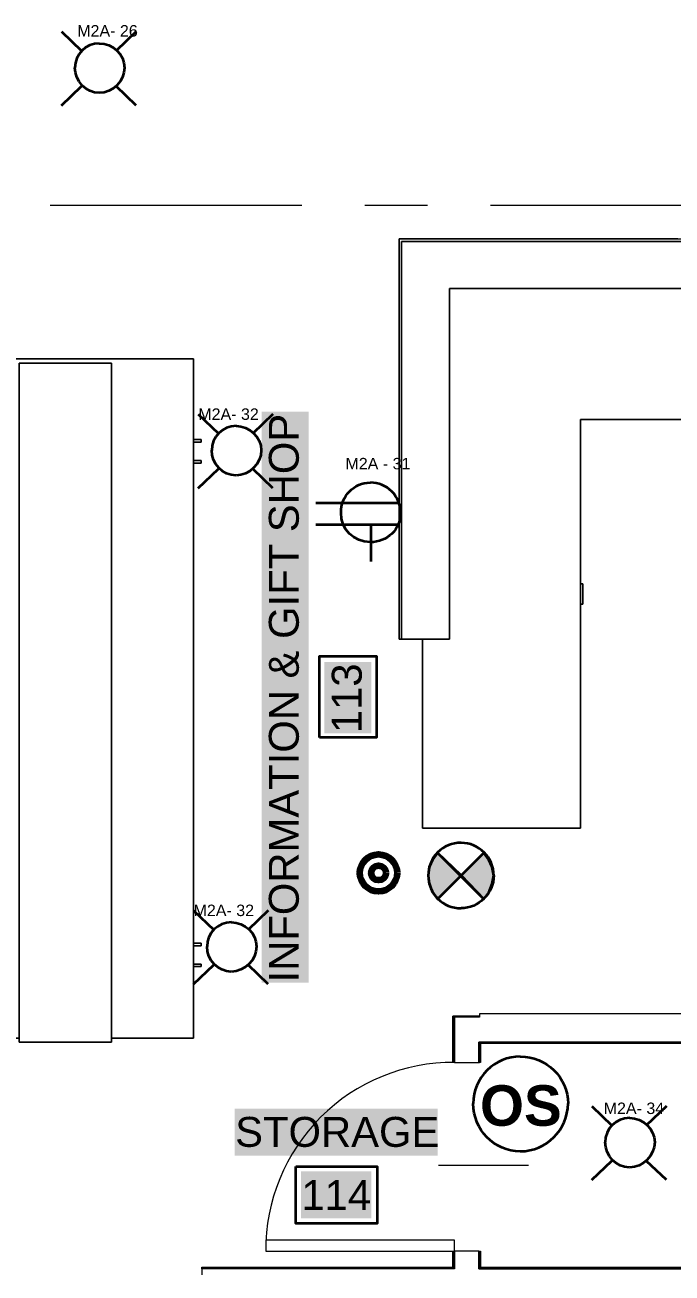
# Model space of a CAD drawing. Header units: millimetres. Extents: x 0.7 to 36.3, y 0.6 to 47.9.
# Drawn here: x 21.134 to 22.42, y 7.113 to 9.591 of the extents above; entities that cross this region are included whole.
import ezdxf

# ---------------------------------------------------------------- set-up
doc = ezdxf.new("R2010")
doc.units = ezdxf.units.MM
doc.header["$LTSCALE"] = 0.007
doc.linetypes.add('DASHEDX2', pattern=[38.1, 25.4, -12.7])
doc.linetypes.add('HIDDEN', pattern=[9.525, 6.35, -3.175])
doc.layers.add('Dotted', color=1, linetype='HIDDEN', lineweight=30, true_color=0xff0000)
for name, color, linetype in [('PDF2_Geometry', 7, 'Continuous'), ('PDF2_Text', 100, 'DASHEDX2'), ('PDF_Text', 7, 'Continuous')]:
    doc.layers.add(name, color=color, linetype=linetype)
for name, color, linetype, true_color in [('PDF2_Solid Fills', 7, 'Continuous', 0x7f7f7f), ('PDF_Geometry', 7, 'Continuous', 0x777777), ('PDF_Solid Fills', 7, 'Continuous', 0xffffff)]:
    doc.layers.add(name, color=color, linetype=linetype, true_color=true_color)
doc.styles.add('PDF Arial', font='arial.ttf')
doc.styles.add('PDF ArialRoundedMT Bold', font='arialbd.ttf')

msp = doc.modelspace()

# ---------------------------------------------------------------- hatches: boundary and pattern name
at = {"layer": 'PDF2_Solid Fills', "transparency": 33554559}
for points in [[(22.0004, 7.9038), (21.9571, 7.9472), (21.9538, 7.9472), (21.9371, 7.9205), (21.9354, 7.9038), (21.9438, 7.8688), (21.9554, 7.8588)], [(22.0621, 7.9238), (22.0471, 7.9472), (22.0438, 7.9472), (22.0004, 7.9038), (22.0471, 7.8572), (22.0638, 7.8955)]]:
    msp.add_hatch(color=256, dxfattribs=at).paths.add_polyline_path(points)

# ---------------------------------------------------------------- linework, layer by layer
at = {"layer": 'Dotted', "color": 0, "linetype": 'Continuous', "lineweight": 200}
for radius in [0.0369, 0.0147]:
    msp.add_circle((21.8365, 7.9075), radius, dxfattribs=at)
at = {"layer": 'PDF2_Geometry', "lineweight": 35}
for points in [[(21.712, 8.6426), (21.877, 8.6426)], [(21.712, 8.5992), (21.877, 8.5992)], [(21.822, 8.5259), (21.822, 8.5992)], [(22.0454, 7.8555), (21.9538, 7.9472)], [(21.9538, 7.8555), (22.0454, 7.9472)]]:
    msp.add_lwpolyline(points, dxfattribs=at)
msp.add_lwpolyline([(22.0654, 7.9022, 0.413494), (22.0004, 7.9672, 0.423077), (21.9354, 7.9022, 0.413494), (22.0004, 7.8372)], format="xyb", dxfattribs=at)
for points in [[(22.0004, 7.9022), (21.9538, 7.9472), (21.9438, 7.9338), (21.9371, 7.9188), (21.9354, 7.9022), (21.9371, 7.8855), (21.9438, 7.8688), (21.9538, 7.8555)], [(22.0004, 7.9022), (22.0454, 7.8555), (22.0554, 7.8688), (22.0621, 7.8855), (22.0654, 7.9022), (22.0621, 7.9188), (22.0554, 7.9338), (22.0454, 7.9472)]]:
    msp.add_lwpolyline(points, close=True, dxfattribs=at)
for centre, radius, start, end in [((21.8206, 8.6228), 0.0597, 359.7603, 90.2397), ((22.1179, 7.4498), 0.0932, 89.9056, 180.0944), ((22.117, 7.4507), 0.096, 270.6194, 359.3806)]:
    msp.add_arc(centre, radius, start, end, dxfattribs=at)
for points in [[(21.762, 8.6226), (21.762, 8.6559), (21.787, 8.6826), (21.8204, 8.6826)], [(21.8204, 8.5642), (21.787, 8.5642), (21.762, 8.5892), (21.762, 8.6226)], [(21.8804, 8.6226), (21.8804, 8.5892), (21.8537, 8.5642), (21.8204, 8.5642)], [(22.0654, 7.9022), (22.0654, 7.8672), (22.0354, 7.8372), (22.0004, 7.8372)], [(22.118, 7.5429), (22.1697, 7.5429), (22.213, 7.5013), (22.213, 7.4496)], [(22.118, 7.3546), (22.0663, 7.3546), (22.0247, 7.398), (22.0247, 7.4496)]]:
    msp.add_open_spline(points, degree=3, dxfattribs=at)
at = {"layer": 'PDF_Geometry', "lineweight": 35}
for points in [[(21.2068, 9.5779), (21.2468, 9.5396)], [(21.3551, 9.5779), (21.3151, 9.5396)], [(21.2068, 9.4312), (21.2468, 9.4696)], [(21.3551, 9.4312), (21.3151, 9.4696)], [(21.4785, 8.8182), (21.5185, 8.7799)], [(21.6268, 8.8182), (21.5868, 8.7799)], [(21.4785, 8.6716), (21.5185, 8.7099)], [(21.6268, 8.6716), (21.5868, 8.7099)], [(21.4691, 7.833), (21.5091, 7.7947)], [(21.6175, 7.833), (21.5775, 7.7947)], [(21.4691, 7.6864), (21.5091, 7.7247)], [(21.6175, 7.6864), (21.5775, 7.7247)], [(22.2601, 7.4444), (22.3001, 7.4061)], [(22.4084, 7.4444), (22.3684, 7.4061)], [(22.2601, 7.2978), (22.3001, 7.3361)], [(22.4084, 7.2978), (22.3684, 7.3361)]]:
    msp.add_lwpolyline(points, dxfattribs=at)
at = {"layer": 'PDF_Geometry', "lineweight": 9}
for points in [[(21.1841, 9.233), (21.6841, 9.233)], [(21.8091, 9.233), (21.9341, 9.233)], [(22.0591, 9.233), (22.5591, 9.233)], [(22.4308, 9.1663), (21.8824, 9.1663), (21.8774, 9.1663), (21.8774, 9.1646), (21.8774, 9.1613), (21.8774, 8.3713), (21.8824, 8.3713), (21.9241, 8.3713), (21.8991, 8.3713), (21.8824, 8.3713), (21.9774, 8.3713), (21.9774, 9.068), (22.8574, 9.068), (21.9774, 9.068), (21.9774, 8.3713), (21.8824, 8.3713), (21.8824, 9.1613), (21.8824, 8.3713), (21.8774, 8.3713), (21.8774, 9.1663), (22.8574, 9.1663)], [(22.8574, 9.1613), (21.8824, 9.1613), (22.8574, 9.1613)], [(20.9691, 7.6864), (20.9691, 7.5797), (20.9775, 7.5797), (21.1225, 7.5797), (20.9691, 7.5797), (20.9691, 8.928), (20.9691, 7.5797), (21.1225, 7.5797), (20.9691, 7.5797), (20.9691, 8.928), (21.4691, 8.928), (21.4691, 7.5797), (21.3058, 7.5797), (21.4608, 7.5797), (21.4691, 7.5797), (21.4691, 7.6864)], [(21.4691, 8.8046), (21.4691, 8.9113)], [(21.4691, 8.763), (21.4791, 8.763), (21.4691, 8.763), (21.4841, 8.763), (21.4841, 8.768), (21.4691, 8.768)], [(21.4691, 8.7213), (21.4791, 8.7213), (21.4691, 8.7213), (21.4841, 8.7213), (21.4841, 8.7263), (21.4691, 8.7263), (21.4791, 8.7263), (21.4691, 8.7263)], [(21.4691, 8.4713), (21.4691, 8.578), (21.4691, 8.6863)], [(22.2374, 8.4413), (22.2424, 8.4413), (22.2424, 8.4813), (22.2374, 8.4813)], [(22.2374, 8.4813), (22.2424, 8.4813)], [(22.2374, 8.4763), (22.2374, 8.448)], [(22.2424, 8.4813), (22.2424, 8.4413)], [(22.2424, 8.4413), (22.2374, 8.4413)], [(21.4691, 8.353), (21.4691, 8.2463), (21.4691, 8.138)], [(21.4691, 8.0197), (21.4691, 7.913), (21.4691, 7.8047)], [(21.9241, 8.008), (21.9241, 7.9963), (21.9241, 8.008)], [(21.4691, 7.763), (21.4791, 7.763), (21.4691, 7.763), (21.4841, 7.763), (21.4841, 7.768), (21.4691, 7.768)], [(21.4691, 7.7214), (21.4791, 7.7214), (21.4691, 7.7214), (21.4841, 7.7214), (21.4841, 7.7264), (21.4691, 7.7264), (21.4791, 7.7264), (21.4691, 7.7264)], [(21.9874, 7.6214), (21.9874, 7.5314), (21.9858, 7.5314), (21.9858, 7.623), (21.9841, 7.623), (22.0374, 7.623)], [(21.9858, 7.623), (22.0374, 7.623), (21.9858, 7.623)], [(22.6107, 7.1214), (22.6107, 7.5714), (22.6124, 7.5714), (22.0358, 7.5714), (22.0358, 7.5314), (22.0374, 7.5314), (22.0374, 7.5697), (22.0391, 7.5697), (22.0391, 7.5314), (22.0374, 7.5314)], [(22.0358, 7.1564), (22.0374, 7.1564), (22.0391, 7.1564), (22.0391, 7.1247), (22.0391, 7.123), (22.0374, 7.123), (22.6107, 7.123), (22.6107, 7.5697), (22.0374, 7.5697)], [(22.6124, 7.123), (22.0374, 7.123), (22.0391, 7.123), (22.0391, 7.1247), (22.6091, 7.1247), (22.6091, 7.5697), (22.0391, 7.5697), (22.0374, 7.5697), (22.6124, 7.5697)], [(22.0374, 7.5697), (22.0374, 7.5314), (22.0374, 7.5697)], [(21.9858, 7.1564), (21.9858, 7.123), (21.9841, 7.123), (21.9841, 7.1247), (21.9841, 7.1564), (21.9858, 7.1564), (21.9874, 7.1564)], [(21.9858, 7.1564), (21.9858, 7.123), (21.9858, 7.1564)], [(22.0374, 7.1564), (22.0374, 7.123), (22.0374, 7.1564)], [(22.0374, 7.123), (22.0374, 7.1564)], [(21.9874, 7.1214), (21.4858, 7.1214), (21.4858, 7.123), (21.9858, 7.123)], [(22.0358, 7.1214), (22.5891, 7.1214)]]:
    msp.add_lwpolyline(points, dxfattribs=at)
for points in [[(21.3058, 7.5797), (21.4691, 7.5797), (21.4691, 8.928), (20.9691, 8.928), (21.4691, 8.928), (21.4691, 7.5797)], [(21.1225, 8.9196), (21.1225, 7.5714), (21.3058, 7.5714), (21.3058, 8.9196), (21.1225, 8.9196), (21.1225, 7.5714), (21.3058, 7.5714), (21.3058, 8.9196), (21.1225, 8.9196), (21.3058, 8.9196), (21.3058, 7.5714), (21.1225, 7.5714)], [(21.9241, 8.3697), (21.9241, 7.9963), (22.2374, 7.9963), (22.2374, 8.808), (22.8574, 8.808), (22.2374, 8.808), (22.2374, 7.9963), (21.9241, 7.9963)], [(21.4841, 8.763), (21.4691, 8.763), (21.4691, 8.768), (21.4841, 8.768)], [(21.4791, 8.768), (21.4691, 8.768)], [(21.4691, 8.7263), (21.4841, 8.7263), (21.4841, 8.7213), (21.4691, 8.7213)], [(22.2424, 8.4813), (22.2424, 8.4413), (22.2374, 8.4413), (22.2424, 8.4413), (22.2424, 8.4813), (22.2374, 8.4813)], [(22.2424, 8.4813), (22.2424, 8.4413), (22.2374, 8.4413), (22.2424, 8.4413), (22.2424, 8.4813), (22.2374, 8.4813)], [(21.9241, 7.9963), (22.2374, 7.9963), (22.2374, 8.008), (22.2374, 7.9963)], [(21.4841, 7.763), (21.4691, 7.763), (21.4691, 7.768), (21.4841, 7.768)], [(21.4791, 7.768), (21.4691, 7.768)], [(21.4691, 7.7264), (21.4841, 7.7264), (21.4841, 7.7214), (21.4691, 7.7214)], [(21.9841, 7.623), (21.9858, 7.623), (21.9858, 7.5314), (21.9841, 7.5314)], [(21.9841, 7.1247), (21.9841, 7.123), (21.9858, 7.123), (21.4858, 7.123), (21.4858, 7.1247)]]:
    msp.add_lwpolyline(points, close=True, dxfattribs=at)
at = {"layer": 'PDF_Geometry', "color": 7, "lineweight": 35}
for points in [[(21.7191, 8.1763), (21.7191, 8.338), (21.8324, 8.338), (21.8324, 8.1763)], [(21.6725, 7.3247), (21.8341, 7.3247), (21.8341, 7.2114), (21.6725, 7.2114)]]:
    msp.add_lwpolyline(points, close=True, dxfattribs=at)
at = {"layer": 'PDF_Geometry', "lineweight": 18}
for points in [[(22.8574, 7.628), (22.0374, 7.628), (22.0374, 7.6214), (22.0358, 7.6214), (21.9874, 7.6214), (21.9874, 7.5314), (22.0358, 7.5314), (22.0358, 7.5714), (22.6124, 7.5714)], [(22.6124, 7.1214), (22.0358, 7.1214), (22.0358, 7.1564), (21.9874, 7.1564), (21.9874, 7.1214), (21.4858, 7.1214), (21.4858, 7.1097)]]:
    msp.add_lwpolyline(points, dxfattribs=at)
at = {"layer": 'PDF_Geometry', "color": 7, "lineweight": 18}
msp.add_lwpolyline([(22.1341, 7.3264), (21.9558, 7.3264)], dxfattribs=at)
at = {"layer": 'PDF_Geometry', "lineweight": 13}
msp.add_lwpolyline([(21.6125, 7.178), (21.6125, 7.1564), (21.9874, 7.1564), (21.9874, 7.178)], close=True, dxfattribs=at)
at = {"layer": 'PDF_Geometry', "lineweight": 35}
for centre in [(21.2818, 9.5062), (21.5535, 8.7465), (21.5442, 7.7613), (22.3351, 7.3727)]:
    msp.add_arc(centre, 0.0484, 90.0411, 179.9589, dxfattribs=at)
at = {"layer": 'PDF_Geometry', "lineweight": 9}
msp.add_arc((21.9845, 7.1593), 0.372, 89.546, 180.454, dxfattribs=at)
at = {"layer": 'PDF_Geometry', "lineweight": 35}
for points in [[(21.2818, 9.5546), (21.3084, 9.5546), (21.3318, 9.5329), (21.3318, 9.5062)], [(21.2818, 9.4562), (21.2551, 9.4562), (21.2334, 9.4796), (21.2334, 9.5062)], [(21.3318, 9.5062), (21.3318, 9.4796), (21.3084, 9.4562), (21.2818, 9.4562)], [(21.5535, 8.7949), (21.5801, 8.7949), (21.6035, 8.7732), (21.6035, 8.7466)], [(21.5535, 8.6966), (21.5268, 8.6966), (21.5051, 8.7199), (21.5051, 8.7466)], [(21.6035, 8.7466), (21.6035, 8.7199), (21.5801, 8.6966), (21.5535, 8.6966)], [(21.5441, 7.8097), (21.5708, 7.8097), (21.5941, 7.788), (21.5941, 7.7614)], [(21.5441, 7.7114), (21.5175, 7.7114), (21.4958, 7.7347), (21.4958, 7.7614)], [(21.5941, 7.7614), (21.5941, 7.7347), (21.5708, 7.7114), (21.5441, 7.7114)], [(22.3351, 7.4211), (22.3617, 7.4211), (22.3851, 7.3994), (22.3851, 7.3728)], [(22.3351, 7.3228), (22.3084, 7.3228), (22.2868, 7.3461), (22.2868, 7.3728)], [(22.3851, 7.3728), (22.3851, 7.3461), (22.3617, 7.3228), (22.3351, 7.3228)]]:
    msp.add_open_spline(points, degree=3, dxfattribs=at)
at = {"layer": 'PDF_Solid Fills', "lineweight": 35, "transparency": 33554559}
for points in [[(21.6041, 7.6897), (21.6975, 7.6897), (21.6041, 8.823), (21.6975, 8.823)], [(21.7291, 8.1847), (21.8224, 8.1847), (21.7291, 8.3263), (21.8224, 8.3263)], [(21.5508, 7.3464), (21.9541, 7.3464), (21.5508, 7.4397), (21.9541, 7.4397)], [(21.6825, 7.2214), (21.8224, 7.2214), (21.6825, 7.3147), (21.8224, 7.3147)]]:
    msp.add_solid(points, dxfattribs=at)

# ---------------------------------------------------------------- texts
at = {"layer": 'PDF2_Text', "insert": (22.038, 7.4451), "char_height": 0.08049, "attachment_point": 4, "style": 'PDF ArialRoundedMT Bold'}
msp.add_mtext('OS', dxfattribs=at)
at = {"layer": 'PDF_Text', "attachment_point": 4, "style": 'PDF Arial'}
for s, insert, char_height in [('M2A- 26', (21.238, 9.5793), 0.02276), ('M2A- 32', (21.4785, 8.8182), 0.02276), ('M2A - 31', (21.7708, 8.72), 0.02276), ('M2A- 32', (21.4691, 7.833), 0.02276), ('M2A- 34', (22.2838, 7.44), 0.02276), ('STORAGE', (21.5517, 7.3929), 0.05939), ('114', (21.6833, 7.2679), 0.05939)]:
    msp.add_mtext(s, dxfattribs=dict(at, insert=insert, char_height=char_height))
at = {"layer": 'PDF_Text', "attachment_point": 4, "rotation": 90, "style": 'PDF Arial'}
for s, insert, char_height in [('INFORMATION & GIFT SHOP', (21.6488, 7.69), 0.059386), ('113', (21.7738, 8.185), 0.05939)]:
    msp.add_mtext(s, dxfattribs=dict(at, insert=insert, char_height=char_height))

doc.saveas('drawing.dxf')
